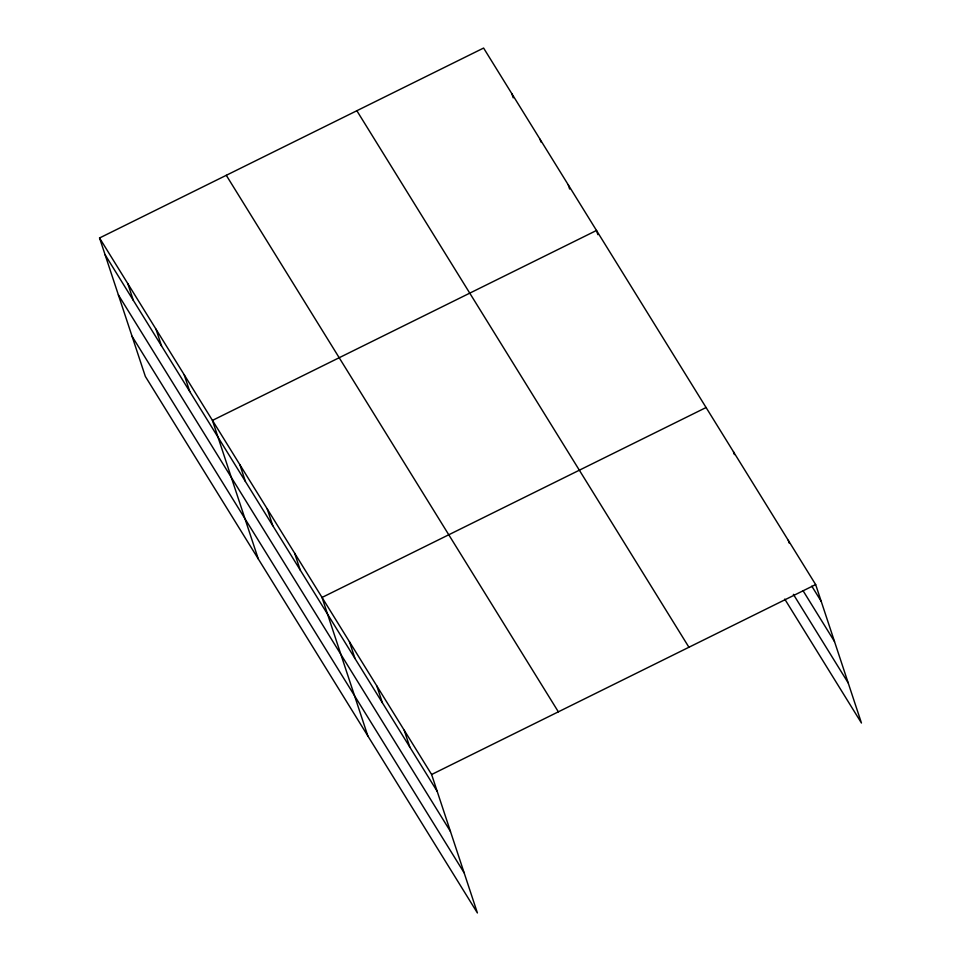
<?xml version="1.0" encoding="UTF-8"?>
<svg xmlns="http://www.w3.org/2000/svg" width="961" height="961" viewBox="0 0 961 961"><rect width="100%" height="100%" fill="white"/><g stroke="black" fill="none" stroke-linecap="round" stroke-linejoin="round"><path stroke-width="1.44" d="M99.548 237.98L431.621 774.506L477.401 912.95L145.339 376.424L99.548 237.98L483.599 48.05L815.661 584.576L861.452 723.02L784.741 599.087M706.083 407.524L322.031 597.454L367.823 735.898M431.621 774.506L815.661 584.576M811.817 586.174L821.211 601.346M803.18 590.907L834.484 641.504M793.378 594.342L848.167 682.863M356.855 110.731L688.929 647.246M226.279 175.298L558.353 711.825M105.097 254.749L437.159 791.275M118.371 294.907L450.445 831.433M132.053 336.278L464.127 872.792M788.272 540.31L789.197 543.109M733.483 451.778L734.396 454.577M597.886 234.664L596.505 230.472L212.453 420.401L258.245 558.846M568.275 184.86L569.657 189.053M540.046 139.261L540.971 142.06M511.817 93.649L513.21 97.842M404.221 730.24L409.77 747.009M376.82 685.974L382.37 702.755M349.432 641.72L354.981 658.489M294.643 553.188L300.18 569.957M267.242 508.922L272.792 525.691M239.842 464.656L245.391 481.437M184.224 374.79L189.773 391.571M156.006 329.191L161.544 345.96M127.777 283.579L133.327 300.361"/></g></svg>
